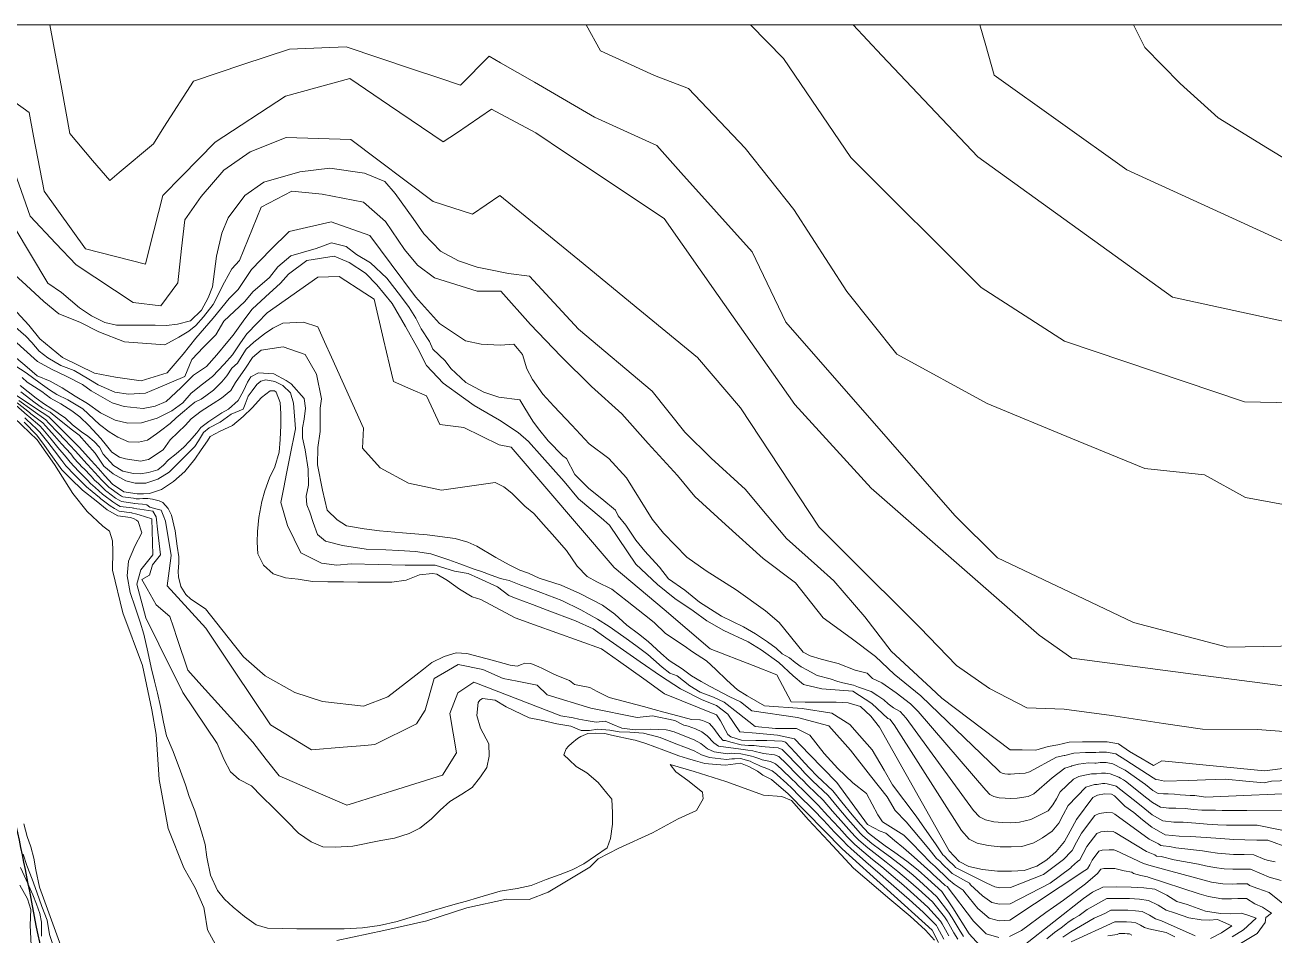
# Model space of a CAD drawing. Header units: metres. Extents: x 30 to 776, y 38 to 676.
# Drawn here: x 399 to 628.2, y 508.8 to 675.8 of the extents above; entities that cross this region are included whole.
import ezdxf

# ---------------------------------------------------------------- set-up
doc = ezdxf.new("R2010")
doc.units = ezdxf.units.M
doc.layers.add('01_Fina', color=7, linetype='Continuous')

msp = doc.modelspace()

# ---------------------------------------------------------------- linework, layer by layer
msp.add_spline([(106.83, 675.61), (108.32, 665.3), (106.86, 656.36), (102.39, 646.03), (99, 639.25), (96.74, 623.58), (93.18, 609.64), (93.18, 600.18), (98.44, 591.5), (101.1, 585.98), (102.04, 577.46), (110.54, 567.2), (115.45, 554.23), (129.88, 544.16), (140.15, 529.47), (156.19, 509.83), (198.01, 500.83), (221.73, 503.7), (238, 515.67), (252.42, 520.15), (281.11, 538.63), (291.8, 551.68), (297.51, 566.91), (300.12, 587.55), (316.29, 606.6), (331.97, 613.25), (351.68, 610.4), (367.6, 598.06), (374.49, 580.98), (389.77, 552.31), (401.1, 510.24), (407.2, 487.78), (408.99, 484.8), (414.2, 484.65), (424.03, 484.65), (456.85, 473.39), (460.88, 470.71), (472.98, 472.65), (479.56, 474.44), (492.86, 470.56), (502.87, 478.32), (512.31, 493.41), (527.25, 500.43), (541.15, 492.96), (559.78, 474.2), (591.84, 430.24), (601.45, 418), (617.45, 400.82), (669.82, 363.98), (715.45, 331.77), (775.7, 289.92)], degree=3)
msp.add_open_spline([(266.47, 381.99), (266.25, 378.78), (265.67, 370.44), (283.7, 370.4), (300.54, 377.02), (337.26, 396.12), (375.66, 391.89), (415.26, 389.76), (422.08, 403.55), (424.25, 416.73), (440.56, 420.36), (451.77, 425.48), (463.31, 429.74), (466.61, 437.98), (465.53, 445.21), (462.28, 448.53), (460.24, 449.92), (459.27, 450.52), (459.26, 450.52), (459.25, 450.53), (459.24, 450.54), (459.19, 450.57), (459.14, 450.6), (459.1, 450.63), (458.29, 450.75), (457.46, 450.86), (456.03, 451.24), (455.42, 451.42), (454.51, 451.74), (454.2, 451.85), (453.59, 452.08), (453.29, 452.2), (452.64, 452.48), (452.3, 452.63), (451.49, 453.02), (451.02, 453.26), (449.47, 454.1), (448.55, 454.69), (447.04, 455.73), (446.44, 456.17), (445.63, 456.79), (445.36, 457), (445.05, 457.24), (444.95, 457.31), (444.8, 457.43), (444.74, 457.47), (444.57, 457.6), (444.47, 457.67), (444.25, 457.84), (444.13, 457.92), (443.81, 458.14), (443.6, 458.28), (443.14, 458.58), (442.89, 458.74), (441.21, 459.75), (439.63, 460.52), (436.13, 461.9), (434.22, 462.51), (430.56, 463.43), (428.84, 463.78), (426.2, 464.22), (425.31, 464.36), (423.97, 464.53), (423.52, 464.59), (422.84, 464.67), (422.61, 464.69), (422.16, 464.74), (421.93, 464.76), (421.45, 464.81), (421.21, 464.84), (420.63, 464.89), (420.32, 464.91), (419.43, 464.97), (418.94, 464.98), (418.24, 464.97), (417.98, 464.95), (417.6, 464.92), (417.48, 464.91), (417.28, 464.89), (417.22, 464.88), (417.12, 464.87), (417.08, 464.86), (417.02, 464.85), (416.97, 464.84), (416.83, 464.82), (416.73, 464.81), (416.33, 464.75), (415.96, 464.69), (415.02, 464.56), (414.45, 464.48), (413.05, 464.35), (412.24, 464.29), (410.65, 464.28), (409.98, 464.29), (408.49, 464.39), (407.68, 464.48), (405.89, 464.79), (404.93, 465), (402.87, 465.63), (401.77, 466.04), (400.05, 466.87), (399.45, 467.19), (398.56, 467.73), (398.26, 467.92), (397.67, 468.31), (397.37, 468.52), (396.74, 468.98), (396.41, 469.24), (395.04, 470.37), (394.17, 471.26), (392.71, 472.93), (392.12, 473.72), (390.99, 475.41), (390.51, 476.27), (389.74, 477.75), (389.45, 478.38), (389.06, 479.29), (388.93, 479.61), (388.76, 480.03), (388.71, 480.16), (388.62, 480.39), (388.58, 480.49), (387.19, 484.07), (386.08, 487.44), (384.21, 493.92), (383.45, 497.02), (382.52, 501.27), (382.25, 502.52), (381.75, 504.97), (381.51, 506.17), (380.91, 509.27), (380.54, 511.16), (379.42, 517), (378.65, 520.87), (376.99, 528.25), (376.08, 531.75), (374.52, 536.69), (373.96, 538.3), (373.07, 540.61), (372.76, 541.36), (372.29, 542.46), (372.13, 542.82), (371.8, 543.53), (371.64, 543.88), (371.23, 544.72), (370.98, 545.22), (369.81, 547.5), (368.73, 549.41), (366.33, 553.52), (365.01, 555.72), (362.24, 560.48), (360.8, 563.05), (358.74, 567.11), (358.11, 568.44), (357.18, 570.5), (356.88, 571.2), (356.43, 572.27), (356.28, 572.63), (355.99, 573.36), (355.85, 573.73), (355.54, 574.52), (355.39, 574.94), (355, 575.98), (354.79, 576.6), (354.07, 578.67), (353.63, 580.01), (352.84, 582.38), (352.48, 583.4), (351.84, 585.1), (351.56, 585.77), (351.21, 586.49), (351.11, 586.68), (350.94, 586.98), (350.87, 587.1), (350.79, 587.23), (350.76, 587.27), (350.67, 587.39), (350.62, 587.47), (350.33, 587.83), (350.02, 588.17), (349.1, 589.02), (348.43, 589.54), (346.82, 590.58), (345.88, 591.09), (344.32, 591.81), (343.75, 592.04), (342.06, 592.68), (340.95, 593), (338.89, 593.45), (337.94, 593.56), (336.71, 593.61), (336.34, 593.6), (335.65, 593.56), (335.34, 593.53), (334.91, 593.46), (334.76, 593.43), (334.05, 593.29), (333.41, 593.1), (331.95, 592.55), (331.13, 592.17), (329.78, 591.45), (329.32, 591.18), (328.36, 590.6), (327.86, 590.28), (326.78, 589.56), (326.23, 589.17), (324.75, 588.06), (323.86, 587.32), (322.31, 585.88), (321.63, 585.17), (320.54, 583.86), (320.11, 583.26), (319.62, 582.44), (319.48, 582.17), (319.31, 581.82), (319.27, 581.71), (319.21, 581.56), (319.19, 581.52), (319.16, 581.43), (319.15, 581.39), (319.12, 581.29), (319.1, 581.23), (319.01, 580.92), (318.93, 580.54), (318.75, 579.52), (318.67, 578.88), (318.52, 577.34), (318.45, 576.44), (318.31, 574.42), (318.24, 573.28), (318.07, 570.8), (317.97, 569.45), (317.75, 567.26), (317.66, 566.5), (317.5, 565.33), (317.44, 564.93), (317.32, 564.12), (317.25, 563.71), (317.09, 562.77), (316.99, 562.25), (316.72, 560.86), (316.52, 559.99), (316.05, 558.06), (315.75, 557), (315.02, 554.57), (314.55, 553.21), (313.13, 549.46), (312.08, 547.13), (310.32, 543.75), (309.7, 542.65), (308.41, 540.48), (307.74, 539.43), (306.17, 537.1), (305.26, 535.84), (302.38, 532.1), (300.36, 529.78), (297.28, 526.52), (296.22, 525.44), (294.61, 523.86), (294.05, 523.3), (292.4, 521.74), (291.3, 520.72), (287.3, 517.17), (284.23, 514.69), (277.64, 510.02), (274.12, 507.84), (268.42, 504.93), (266.45, 504.02), (263.39, 502.78), (262.36, 502.39), (260.78, 501.83), (260.25, 501.65), (259.18, 501.3), (258.64, 501.13), (257.68, 500.84), (257.28, 500.73), (255.39, 500.2), (254.06, 499.86), (251.73, 499.29), (250.73, 499.04), (249.1, 498.6), (248.46, 498.4), (247.78, 498.16), (247.59, 498.09), (247.39, 498), (247.34, 497.98), (247.26, 497.94), (247.23, 497.92), (247.2, 497.91), (247.18, 497.9), (247.11, 497.86), (247.03, 497.82), (246.7, 497.61), (246.32, 497.35), (245.33, 496.59), (244.72, 496.09), (243.28, 494.88), (242.46, 494.17), (240.58, 492.58), (239.52, 491.69), (237.11, 489.82), (235.76, 488.83), (233.55, 487.42), (232.86, 487), (231.4, 486.18), (230.62, 485.77), (227.77, 484.39), (225.68, 483.59), (223.64, 482.96)], degree=3, knots=[0, 0, 0, 0, 8.457916, 21.908005, 40.321818, 67.699784, 140.534808, 160.073193, 172.577083, 182.731808, 197.461184, 215.767768, 222.13609, 233.117606, 238.953051, 243.15723, 246.510578, 246.510578, 246.510578, 246.54717, 246.54717, 246.54717, 246.71093, 246.71093, 246.71093, 247.439493, 247.439493, 247.967017, 247.967017, 248.230778, 248.230778, 248.49454, 248.49454, 248.802996, 248.802996, 249.281938, 249.281938, 250.527292, 250.527292, 251.772646, 251.772646, 252.644427, 252.644427, 253.080317, 253.080317, 253.516207, 253.516207, 254.206791, 254.206791, 254.999655, 254.999655, 256.28641, 256.28641, 257.856574, 257.856574, 266.256106, 266.256106, 274.655638, 274.655638, 281.474702, 281.474702, 284.884234, 284.884234, 286.589, 286.589, 287.441383, 287.441383, 288.293766, 288.293766, 289.298256, 289.298256, 290.822215, 290.822215, 293.991667, 293.991667, 296.012171, 296.012171, 297.022423, 297.022423, 297.527549, 297.527549, 297.780112, 297.780112, 298.032675, 298.032675, 298.392654, 298.392654, 299.150681, 299.150681, 299.908708, 299.908708, 300.666735, 300.666735, 301.138877, 301.138877, 301.61102, 301.61102, 302.083162, 302.083162, 302.555304, 302.555304, 302.804261, 302.804261, 302.92874, 302.92874, 303.053218, 303.053218, 303.204007, 303.204007, 303.711114, 303.711114, 304.218221, 304.218221, 304.892209, 304.892209, 305.566196, 305.566196, 306.034587, 306.034587, 306.268782, 306.268782, 306.502977, 306.502977, 315.014653, 315.014653, 323.52633, 323.52633, 327.143868, 327.143868, 330.761405, 330.761405, 336.536415, 336.536415, 348.890851, 348.890851, 361.245287, 361.245287, 367.620976, 367.620976, 370.80882, 370.80882, 372.402742, 372.402742, 373.996664, 373.996664, 376.189092, 376.189092, 383.832415, 383.832415, 391.475738, 391.475738, 399.119062, 399.119062, 402.607105, 402.607105, 404.351127, 404.351127, 405.223137, 405.223137, 406.095148, 406.095148, 407.122732, 407.122732, 408.706455, 408.706455, 412.678259, 412.678259, 416.650064, 416.650064, 420.621869, 420.621869, 422.446856, 422.446856, 424.271843, 424.271843, 425.184336, 425.184336, 426.517506, 426.517506, 431.184787, 431.184787, 436.986742, 436.986742, 442.788697, 442.788697, 445.851479, 445.851479, 452.097522, 452.097522, 458.343565, 458.343565, 461.324979, 461.324979, 464.306393, 464.306393, 465.7971, 465.7971, 471.00605, 471.00605, 476.214999, 476.214999, 478.819474, 478.819474, 481.423949, 481.423949, 484.341277, 484.341277, 489.594957, 489.594957, 494.848636, 494.848636, 500.102315, 500.102315, 503.271257, 503.271257, 504.855728, 504.855728, 505.647963, 505.647963, 506.440198, 506.440198, 507.37534, 507.37534, 510.697751, 510.697751, 514.020161, 514.020161, 517.342571, 517.342571, 520.664982, 520.664982, 523.987392, 523.987392, 525.648597, 525.648597, 526.4792, 526.4792, 527.309802, 527.309802, 528.364513, 528.364513, 530.135866, 530.135866, 532.35736, 532.35736, 535.28134, 535.28134, 540.571235, 540.571235, 543.216182, 543.216182, 545.861129, 545.861129, 549.278898, 549.278898, 556.454124, 556.454124, 560.211085, 560.211085, 562.21417, 562.21417, 565.940817, 565.940817, 575.413604, 575.413604, 584.886391, 584.886391, 589.661248, 589.661248, 592.048676, 592.048676, 593.24239, 593.24239, 594.436104, 594.436104, 595.357752, 595.357752, 598.82306, 598.82306, 602.288368, 602.288368, 605.753675, 605.753675, 607.633354, 607.633354, 608.573193, 608.573193, 609.513033, 609.513033, 610.095211, 610.095211, 611.399122, 611.399122, 614.646762, 614.646762, 617.894402, 617.894402, 621.142042, 621.142042, 624.389682, 624.389682, 627.637322, 627.637322, 629.011108, 629.011108, 630.384893, 630.384893, 634.101456, 634.101456, 634.101456, 634.101456])
at = {"layer": '01_Fina', "color": 252, "lineweight": 9, "true_color": 0x939598}
for p, q in [((464.79, 618.12), (464.79, 618.12)), ((479.53, 601.97), (479.53, 601.97))]:
    msp.add_line(p, q, dxfattribs=at)
at = {"layer": '01_Fina', "color": 252, "linetype": 'Continuous', "lineweight": 9, "true_color": 0x939598}
for p, q in [((557.34, 548.56), (557.34, 548.56)), ((559.6, 549.81), (559.6, 549.81)), ((530.32, 541.19), (530.32, 541.19)), ((589.8, 541.75), (589.8, 541.75)), ((601.01, 540.88), (601.01, 540.88)), ((591.08, 539.82), (591.08, 539.82)), ((600.35, 539.32), (600.35, 539.32)), ((592.36, 537.89), (592.36, 537.89)), ((599.68, 537.75), (599.68, 537.75)), ((599.02, 536.19), (599.02, 536.19)), ((545.49, 529.85), (545.49, 529.85)), ((607.81, 525.19), (607.81, 525.19)), ((607.44, 523.19), (607.44, 523.19))]:
    msp.add_line(p, q, dxfattribs=at)
at = {"layer": '01_Fina', "color": 252, "lineweight": 9, "true_color": 0x939598}
for points in [[(30.01, 38), (769.1, 38), (768.66, 675.82), (29.57, 675.82), (30.01, 57.96)], [(642.42, 562.04), (619.64, 561.63), (602.38, 566.16), (590.74, 571.69), (577.42, 578.02), (569.6, 585.82), (557.37, 599.82), (538.63, 621.28), (532.41, 634.17), (519.35, 648.77), (514.93, 653.7), (503.53, 658.91), (492.5, 665.29), (486.27, 668.89), (484.17, 670.11), (478.9, 664.78), (474.79, 666.15), (470.13, 667.71), (457.92, 671.78), (447.54, 671.4), (439, 668.55), (429.95, 665.53), (424.51, 657.04), (422.58, 654.03), (416.32, 648.73), (414.56, 647.25), (411.43, 650.96), (407.27, 655.87), (405.75, 664.04), (403.55, 675.82)], [(641.23, 585.75), (622.95, 589.1), (615.43, 593.28), (604.5, 594.39), (590.89, 600), (575.52, 606.33), (558.99, 615.4), (549.77, 626.92), (540.09, 641.96), (531.13, 653.18), (520.74, 664.16), (514.53, 666.55), (504.62, 671.09), (501.98, 675.82)], [(768.8, 481.4), (753.8, 480.14), (730.91, 495.39), (699.95, 551.41), (697.53, 577.67), (698.15, 595.7), (652.34, 606.02), (622.77, 606.65), (589.71, 617.77), (574.45, 627.62), (550.52, 651.52), (538.16, 669.66), (532.12, 675.82)], [(638.55, 619.57), (609.53, 625.88), (573.83, 651.61), (556.25, 670.22), (550.96, 675.82)], [(768.78, 509.24), (762.05, 512.51), (744.85, 520.88), (738.87, 534), (735.02, 542.44), (726.79, 556.19), (723.1, 585.99), (714.58, 604.18), (711.88, 609.92), (711.76, 621.03), (703.49, 620.93), (699.95, 620.89), (695.8, 620.84), (688.47, 622.7), (674.52, 622), (666.72, 622.98), (645.93, 628.71), (613.32, 643.65), (601.19, 649.21), (576.86, 666.61), (575.31, 672.05), (574.23, 675.82)], [(768.76, 528.1), (767.04, 528.49), (759.34, 532.4), (750.04, 540.23), (740.37, 550.62), (737.31, 560.81), (735.84, 576.71), (734.25, 588.2), (719.85, 618.3), (719.46, 629.04), (714.17, 630.32), (705.69, 632.38), (693.9, 635.24), (678.38, 632.93), (656.6, 637.82), (639.23, 645.77), (626.99, 653.23), (617.93, 658.75), (610.97, 665.09), (604.48, 671.69), (602.38, 675.82)], [(632.19, 554.22), (615.69, 556.39), (591.09, 559.63), (585.1, 563.85), (554.28, 590.83), (540.24, 606.15), (526.21, 626.14), (516.28, 640.28), (498.16, 652.38), (492.72, 656.02), (484.62, 660.34), (478.16, 655.96), (475.77, 654.35), (465.92, 661.03), (458.6, 666.01), (446.83, 662.74), (433.88, 654.29), (427.78, 648.04), (424.33, 644.51), (421.88, 634.9), (421.13, 631.94), (410.12, 634.74), (402.55, 645.31), (400.61, 655.41), (399.78, 659.75), (394.02, 663.87)], [(635.69, 545.74), (625.13, 546.53), (615.08, 546.6), (607.9, 547.61), (598.34, 549.11), (589.65, 550.26), (582.83, 550.48), (575.98, 554.02), (569.95, 558.26), (563.2, 565.22), (549.61, 578.78), (544.74, 583.64), (530.32, 605.54), (522.41, 614.78), (510.09, 624.88), (501.41, 632.01), (486.15, 644.52), (481.15, 641.11), (473.89, 643.41), (458.83, 654.79), (446.93, 655.16), (440.36, 652.51), (435.52, 649.17), (431.37, 644.33), (428.32, 640.08), (427.74, 634.78), (427.06, 628.47), (423.94, 624.3), (418.87, 624.88), (408.38, 631.79), (404.69, 635.71), (399.98, 640.71), (396.74, 649.99)], [(663.06, 543.59), (626.43, 538.96), (607.59, 540.78), (606.04, 539.88), (603.99, 541.14), (601.67, 542.45), (599.65, 543.87), (597.57, 544.25), (595.38, 544.27), (593.05, 544.28), (590.56, 544.21), (588.52, 543.69), (586.72, 543.41), (584.47, 542.75), (581.98, 542.76), (579.79, 542.78), (567.25, 552.28), (565.28, 554.09), (557.93, 560.88), (553.13, 567.18), (547.42, 573.78), (544.42, 576.48), (538.71, 581.59), (533.91, 587.29), (531.21, 590.59), (524.9, 596.29), (520.1, 601.09), (514.09, 608.6), (500.58, 620), (491.58, 629.72), (487.71, 630.19), (484.42, 630.9), (481.95, 631.37), (478.55, 632.54), (475.26, 634.3), (472.21, 637.47), (470.21, 640.28), (466.93, 644.86), (465.05, 647.09), (461.29, 648.61), (454.95, 649.55), (449.44, 648.85), (442.86, 646.97), (439.34, 644.51), (436.29, 640.4), (435.11, 637.59), (434.17, 633.36), (433.44, 627.77), (432.62, 625.74), (431.38, 623.46), (429.36, 621.49), (427.02, 620.91), (425.01, 620.69), (422.89, 620.71), (420.12, 620.72), (418.06, 620.74), (415.8, 620.75), (413.66, 621.23), (411.24, 622.45), (409.02, 623.89), (407.34, 625.29), (405.69, 626.71), (403.2, 628.45), (393.99, 643.78)], [(630.89, 537.18), (627.72, 537.04), (626.36, 536.7), (623, 537.04), (619.26, 537.41), (615.61, 537.29), (612.53, 537.18), (608.07, 537.04), (606.98, 537.29), (606.47, 537.34), (605.98, 537.62), (601.01, 540.88), (599.13, 542.03), (597.47, 542.34), (596.07, 542.35), (595.46, 542.31), (595.15, 542.31), (593.6, 542.32), (591.43, 542.17), (589.8, 541.75), (589.68, 541.74), (588.27, 541.41), (583.31, 538.73), (582.52, 538.5), (580.58, 538.35), (579.83, 538.32), (579.32, 538.33), (578.77, 538.39), (578.27, 538.5), (577.91, 538.69), (577.54, 539.07), (565.06, 551.05), (563.38, 552.67), (558.46, 556.67), (555.08, 559.92), (550.62, 563.3), (545.47, 567.02), (540.37, 573.41), (534.48, 577.87), (527.51, 584.16), (521.9, 589.3), (518.76, 593.14), (513.38, 598.99), (508.5, 604.46), (502.94, 609.47), (497.3, 615.01), (491.76, 620.87), (486.33, 626.94), (481.99, 626.94), (474.17, 629.44), (471.03, 631.71), (468.64, 634.64), (465.16, 639.74), (461.15, 643.32), (453.52, 644.75), (447.98, 645.29), (442.33, 642.36), (438.4, 632.62), (436.95, 631.07), (435.64, 628.64), (433.52, 624.49), (431.76, 622.26), (430.39, 620.68), (429.07, 619.61), (427.27, 618.54), (424.66, 617.13), (417.28, 617.65), (412.57, 619.49), (409.1, 621.29), (405.21, 622.79), (402.47, 625.06), (399.26, 628.05), (395.1, 631.86)], [(635.37, 534.96), (615.63, 534.1), (613.64, 534.42), (612.76, 534.42), (611.96, 534.45), (610.97, 534.53), (609.92, 534.62), (608.77, 534.68), (607.92, 534.69), (606.9, 534.8), (605.93, 535.35), (605.24, 535.9), (604.61, 536.43), (600.85, 539.03), (600.35, 539.32), (598.61, 540.2), (597.36, 540.43), (596.28, 540.43), (595.54, 540.36), (595.31, 540.36), (594.14, 540.37), (592.3, 540.13), (591.08, 539.82), (590.99, 539.81), (589.82, 539.41), (587.45, 537.65), (584.11, 534.7), (583.05, 534.23), (581.03, 533.93), (579.87, 533.87), (578.85, 533.89), (577.75, 533.99), (576.75, 534.22), (576.03, 534.6), (575.3, 535.37), (562.86, 549.82), (561.49, 551.24), (558.85, 553.24), (556.2, 555.08), (554.53, 555.89), (553.56, 556.87), (551.31, 557.43), (548.23, 558.6), (547.25, 558.86), (545.12, 559.4), (543.1, 560.05), (541.78, 560.69), (537.36, 566.15), (534.85, 568.27), (529.48, 572.17), (523.98, 575.62), (520.47, 578.13), (516.16, 582.57), (514.11, 585.09), (509.39, 592.73), (506.14, 596.24), (502.5, 598.96), (499.32, 602.4), (496.07, 605.85), (494.02, 608.03), (492.1, 610.75), (491.1, 612.73), (490.31, 615.31), (489.38, 616.44), (488.72, 617.24), (486.2, 617.04), (482.69, 617.24), (479.84, 617.83), (475.04, 621.04), (470.67, 625.94), (466.17, 631.9), (462.26, 637.2), (455.21, 639.66), (447.46, 637.94), (444.08, 634.56), (440.57, 630.92), (438.12, 627.28), (436.45, 625.6), (433.53, 622.03), (430.35, 618.32), (428.03, 615.41), (425.12, 611.96), (420.35, 610.51), (415.64, 611.17), (411.8, 611.9), (405.9, 614.81), (401.73, 618.19), (399.74, 620.7), (393.81, 627.07)], [(630.94, 531.61), (623.19, 531.65), (618.64, 531.68), (617.44, 531.69), (616.12, 531.69), (614.92, 531.73), (613.43, 531.85), (611.86, 531.99), (610.14, 532.08), (608.86, 532.1), (607.33, 532.27), (605.88, 533.09), (604.85, 533.92), (600.94, 537.05), (600.57, 537.26), (600.02, 537.56), (599.68, 537.75), (598.09, 538.37), (597.26, 538.52), (596.5, 538.51), (595.62, 538.4), (595.47, 538.4), (594.69, 538.41), (593.18, 538.09), (592.36, 537.89), (591.37, 537.41), (588.94, 535.1), (588.25, 533.82), (587.62, 532.67), (586.72, 531.58), (584.91, 530.67), (583.58, 529.97), (581.47, 529.5), (579.91, 529.41), (578.38, 529.44), (576.74, 529.6), (575.23, 529.94), (574.15, 530.51), (573.05, 531.66), (560.67, 548.59), (559.6, 549.81), (558.39, 550.49), (557.41, 551.23), (556.58, 551.95), (555.46, 552.7), (554.25, 553.52), (551.92, 554.29), (551.01, 554.64), (549.08, 555.1), (548.12, 555.32), (546.77, 555.8), (544.38, 556.45), (543.78, 556.73), (542.6, 557.41), (541.41, 558.03), (540.31, 558.81), (539.28, 559.64), (537.96, 560.4), (536.81, 561.43), (535.25, 562.61), (533.06, 564.07), (530.85, 565.38), (526.78, 567.34), (522.75, 569.91), (520.09, 572.07), (517.1, 574.18), (515.42, 576.32), (514.68, 577.13), (512.75, 579.24), (511.06, 581.28), (509.23, 583.99), (507.85, 585.75), (507.34, 586.76), (504.85, 588.82), (502.49, 590.76), (499.87, 593.29), (498.39, 596.28), (497.71, 596.72), (495.02, 599.51), (493.23, 601.67), (492.2, 603.13), (491.37, 604.38), (490.52, 605.79), (489.79, 607.02), (485.95, 607.5), (483.19, 608.41), (479.88, 610.22), (477.14, 612.8), (476.08, 614.16), (473.84, 616.3), (473.21, 617.71), (471.71, 620.05), (470.73, 622.03), (469.5, 623.96), (467.93, 626.09), (465.42, 629.33), (462.43, 632.19), (459.84, 633.67), (457.96, 635.13), (455.24, 635.83), (452.46, 634.78), (447.81, 633.47), (445.4, 631.41), (443.87, 629.48), (440.85, 626.84), (439.35, 625.09), (435.52, 621.43), (434.04, 618.92), (431.8, 616.68), (429.64, 614.4), (428.37, 611.3), (423.46, 609.21), (421.13, 608.24), (418.04, 608.04), (415.5, 608.41), (412.45, 609.77), (410.76, 610.82), (408.06, 612.38), (405.62, 613.29), (403.22, 614.73), (401.64, 615.96), (400.3, 617.52), (399.17, 618.73), (396.87, 620.72)], [(632.92, 527.37), (625.1, 528.93), (622.84, 528.94), (621.24, 528.95), (619.48, 528.97), (617.88, 529.01), (615.9, 529.17), (613.8, 529.35), (611.51, 529.48), (609.81, 529.51), (607.76, 529.73), (605.83, 530.83), (604.45, 531.93), (603.18, 532.99), (599.19, 536.09), (599.02, 536.19), (597.57, 536.53), (597.15, 536.61), (596.72, 536.6), (595.7, 536.45), (595.24, 536.45), (593.64, 535.95), (590.42, 532.55), (589.51, 530.84), (588.67, 529.31), (587.48, 527.86), (585.71, 526.64), (584.12, 525.71), (581.92, 525.07), (579.94, 524.96), (577.92, 524.99), (575.72, 525.21), (573.71, 525.67), (572.27, 526.41), (570.81, 527.96), (558.47, 547.35), (557.7, 548.39), (557.34, 548.56), (554.4, 551.29), (550.88, 553.54), (545.24, 553.98), (541.84, 554.77), (539.95, 556.35), (537.3, 558.83), (534.06, 561.16), (531.68, 562.6), (527.26, 564.69), (524.1, 566.43), (521.62, 568.32), (518.26, 570.53), (515.06, 573.13), (511.11, 576.84), (506.24, 584.01), (504.7, 585.39), (500.59, 588.83), (497.95, 592.06), (493.88, 596.56), (491.38, 599.36), (489.52, 601.05), (486.09, 603.26), (481.43, 605.99), (479.49, 607.37), (475.74, 610.05), (472.66, 613.29), (471.12, 616.42), (468.83, 620.49), (466.38, 624.71), (463.57, 628.11), (461.48, 630.28), (458.52, 632.21), (455.72, 633.39), (450.72, 632.59), (447.38, 630.07), (445.92, 628.43), (443.15, 625.9), (440.68, 623.63), (439.36, 621.86), (437.21, 618.9), (436.26, 617.7), (434.24, 615.3), (432.34, 613.15), (429.94, 611.57), (427.62, 609.21), (424.93, 606.72), (422.91, 605.88), (420.69, 605.45), (417.21, 605.77), (414.99, 606.44), (411.15, 608.69), (409.56, 609.84), (406.55, 611.35), (403.86, 612.65), (401.33, 614.04), (396.92, 618.06)], [(631.03, 524.73), (627.04, 526.21), (625.04, 526.22), (622.84, 526.24), (620.83, 526.3), (618.37, 526.5), (615.74, 526.72), (612.88, 526.88), (610.75, 526.92), (608.19, 527.19), (605.78, 528.57), (604.05, 529.94), (602.47, 531.27), (600.79, 532.46), (598.91, 534.32), (598.36, 534.62), (597.05, 534.7), (595.78, 534.49), (594.92, 534.02), (591.91, 530), (590.77, 527.86), (589.72, 525.95), (588.23, 524.14), (586.51, 522.61), (584.65, 521.44), (582.36, 520.65), (579.98, 520.5), (577.45, 520.54), (574.7, 520.81), (572.19, 521.39), (570.39, 522.32), (568.56, 524.25), (555.81, 546.96), (554.21, 548.98), (552.28, 550.72), (550.07, 551.43), (547.83, 551.51), (544.88, 551.53), (542.18, 551.55), (539.57, 551.57), (536.93, 556.57), (532.64, 558.25), (524.71, 561.35), (516.26, 568.51), (507.11, 576.25), (488.21, 598.33), (486.01, 598.73), (479.53, 601.97), (475.11, 602.52), (473.95, 605.03), (472.7, 607.74), (469.81, 608.99), (466.61, 610.37), (465.89, 613.42), (464.79, 618.12), (463.06, 625.5), (461.35, 626.62), (456.67, 629.68), (452.76, 629.52), (443.47, 622.99), (441.66, 621.13), (439.75, 619.16), (438.56, 617.51), (437.1, 615.3), (435.58, 613.56), (433.44, 611.33), (431.56, 609.87), (429.52, 608.27), (427.99, 606.47), (425.97, 605.03), (423.24, 603.67), (420.37, 602.81), (417.9, 602.76), (415.56, 603.27), (412.88, 604.64), (410.49, 606.36), (408.24, 607.69), (405.87, 609.23), (403.61, 610.43), (401.27, 611.43), (399.41, 613.01), (397.48, 614.64)], [(628.4, 522.24), (627.18, 522.49), (626.49, 522.64), (624.46, 523.54), (622.7, 523.55), (622.47, 523.56), (621.01, 523.6), (620.72, 523.58), (619.25, 523.67), (617.81, 523.84), (616.17, 524.07), (615.04, 524.25), (610.17, 524.82), (609.01, 525.06), (607.81, 525.19), (607.42, 525.24), (606.95, 525.51), (605.27, 526.36), (598.99, 530.98), (598.51, 531.22), (597.35, 531.28), (596.08, 531.12), (595.29, 530.73), (592.88, 527.52), (591.96, 525.81), (591.12, 524.28), (590.81, 523.99), (589.74, 522.86), (589.56, 522.64), (589.33, 522.49), (585.88, 519.88), (579.81, 517.5), (577.86, 517.48), (576.93, 517.67), (575.48, 518.33), (571.19, 520.46), (569.76, 521.21), (569.54, 521.41), (568.36, 522.62), (567.71, 523.29), (567.42, 523.54), (566.18, 525.35), (564.78, 527.39), (563.64, 529.02), (562.55, 530.6), (558.16, 536.37), (556.63, 539.06), (554.47, 542.79), (552.15, 545.41), (550.32, 547.46), (547.06, 549.53), (541.62, 550.4), (534.72, 550.84), (531.53, 552.72), (529.74, 553.78), (527.8, 555.59), (525.74, 557.5), (524.04, 559.09), (521.49, 560.8), (519.93, 561.85), (516.54, 564.12), (514.46, 566.13), (512.68, 567.53), (509.47, 570.06), (506.67, 572.26), (503.96, 573.64), (502.16, 574.57), (500.32, 576.52), (498.36, 579.39), (495.72, 582.37), (494.16, 584.13), (492.36, 586.16), (490.74, 587.5), (488.32, 589.88), (486.9, 591.08), (485.26, 591.84), (475.43, 590.44), (469.37, 591.73), (464.17, 594.51), (460.95, 598.14), (461.13, 601.82), (455.26, 614.85), (453.99, 617.68), (452.76, 620.41), (450.1, 621.25), (446.35, 621.07), (444.47, 620.16), (442.94, 619.15), (440.98, 617.63), (439.58, 616.3), (438.88, 615.15), (437.98, 613.75), (436.94, 612.86), (436.03, 611.45), (435.11, 610.3), (433.62, 608.81), (432.21, 607.74), (431.33, 607.13), (430.18, 606.6), (429.15, 605.72), (428.27, 604.99), (426.74, 603.7), (425.63, 602.67), (423.91, 601.33), (423.15, 600.76), (421.51, 599.61), (419.86, 599.23), (418.03, 599.34), (416.08, 600.15), (414.44, 601.14), (412.72, 602.47), (409.64, 605.36), (406.87, 607.01), (404.85, 608), (403.54, 608.88), (401.79, 610.08), (399.24, 612), (397.18, 613.32)], [(629.49, 518.83), (627.28, 519.4), (625.88, 520), (623.88, 520.86), (622.57, 520.87), (622.39, 520.88), (621.18, 520.89), (620.6, 520.86), (619.03, 520.93), (617.26, 521.18), (615.59, 521.5), (614.34, 521.78), (609.86, 522.59), (607.44, 523.19), (606.64, 523.29), (606.28, 523.49), (604.76, 524.15), (599.06, 527.64), (598.66, 527.82), (597.65, 527.87), (596.37, 527.74), (595.65, 527.45), (593.85, 525.04), (593.16, 523.76), (592.53, 522.61), (592.13, 522.31), (591.03, 521.31), (590.89, 521.15), (587.12, 518.32), (579.76, 514.5), (577.81, 514.43), (576.41, 514.79), (574.67, 516), (572.51, 518.01), (572.31, 518.3), (569.12, 520.1), (568.69, 520.49), (567.43, 521.74), (566.85, 522.33), (566.28, 522.84), (564.84, 524.59), (563.24, 526.53), (561.94, 528.06), (560.7, 529.56), (558.66, 531.63), (557.18, 534.18), (554.16, 538.03), (550.47, 542.7), (546.49, 547.18), (540.75, 548.7), (532.38, 549.93), (530.3, 551.6), (528.36, 552.53), (524.75, 554.38), (523.08, 555.31), (521.33, 556.35), (519.58, 557.62), (517.2, 559.19), (515.67, 560.53), (513.33, 562.64), (511.55, 564.09), (509.43, 565.69), (507.22, 567.71), (504.99, 569.31), (500.82, 571.5), (497.4, 572.99), (493.38, 574.29), (491.41, 575.18), (489.78, 575.78), (487.84, 576.74), (485.38, 578.09), (481.92, 580.17), (480.28, 580.88), (477.94, 581.58), (472.79, 582.26), (468.25, 582.59), (464.08, 583), (461.26, 583.33), (458.02, 583.89), (456.27, 584.97), (454.45, 586.75), (453.63, 590.46), (452.7, 595.11), (452.77, 598.27), (453.15, 601.2), (453.18, 605.48), (453.41, 607.2), (452.51, 611.74), (450.43, 615.31), (446.41, 616.75), (442.36, 616.12), (440.76, 614.78), (439.5, 612.81), (437.66, 610.21), (436.81, 608.76), (435.06, 607.34), (433.57, 606.34), (431.34, 604.93), (429.52, 603.52), (428.44, 602.4), (425.65, 599.65), (424.4, 597.85), (421.69, 596.07), (420.2, 595.77), (417.49, 596.18), (416.37, 596.47), (414.96, 597.4), (413.95, 598.63), (412.91, 599.93), (410.75, 602.28), (409.11, 603.92), (407.63, 605), (405.58, 606.3), (403.72, 607.3), (402.12, 608.53), (399.41, 610.28), (398.5, 611.14)], [(630.99, 513.63), (627.31, 516.59), (625.19, 517.35), (623.7, 517.88), (623.31, 518.18), (622.43, 518.19), (621.36, 518.19), (620.49, 518.14), (618.8, 518.2), (616.7, 518.52), (605.61, 521.48), (604.24, 521.94), (599.14, 524.3), (598.81, 524.42), (597.95, 524.45), (596.66, 524.36), (596.02, 524.16), (594.81, 522.56), (594.36, 521.7), (593.93, 520.94), (593.46, 520.63), (579.71, 511.5), (577.76, 511.38), (575.9, 511.92), (573.85, 513.67), (571.42, 516.61), (571.12, 517.05), (569.5, 518.16), (568.48, 518.98), (567.84, 519.57), (566.51, 520.86), (566, 521.37), (565.14, 522.13), (563.49, 523.84), (561.7, 525.67), (560.23, 527.1), (556.36, 529.54), (555.47, 530.87), (553.4, 534.79), (550.89, 536.7), (548.14, 539.37), (545.64, 542.13), (542.99, 545.45), (540.57, 546.67), (536.72, 546.72), (533, 547.04), (529.81, 549.56), (527.29, 551.55), (525.31, 552.48), (522.89, 553.37), (520.97, 554.51), (518.66, 556.39), (517.33, 556.84), (515.91, 557.98), (514.35, 559.36), (513.32, 560.29), (511.08, 561.96), (509.3, 563.2), (507.84, 564.27), (506.2, 565.44), (504.07, 566.79), (500.99, 568.47), (497.51, 570.18), (493.63, 571.67), (491.04, 572.63), (489.97, 572.99), (487.84, 573.84), (486.73, 574.12), (486.06, 574.27), (484.56, 574.84), (482.79, 575.51), (481.44, 575.94), (478.8, 576.93), (476.76, 577.65), (473.46, 578.75), (470.68, 579.21), (467.59, 579.39), (465.24, 579.46), (461.61, 579.64), (457.26, 580.28), (454.13, 581.1), (452.71, 582.31), (451.92, 584.51), (451.25, 586.4), (450.75, 587.75), (450.61, 589.32), (451.04, 591.34), (451, 594.32), (450.4, 597.87), (449.93, 600.04), (449.93, 601.85), (450.22, 603.49), (450.5, 605.48), (450.25, 607.29), (447.83, 609.93), (446.91, 610.57), (444.67, 611.82), (441.86, 612), (440.44, 611.21), (439.87, 610.25), (439.08, 608.69), (438.16, 606.91), (436.38, 605.31), (435.14, 604.64), (432.74, 603.02), (431.31, 601.97), (430.53, 600.95), (429.19, 599.46), (428.19, 598.36), (426.74, 597.09), (425.36, 596), (424.42, 595), (423.37, 594.2), (421.7, 593.66), (420.16, 593.44), (418.94, 593.51), (416.97, 593.91), (415.26, 594.96), (413.37, 597.07), (412.66, 598.34), (411.7, 599.35), (410.56, 600.35), (409.4, 601.13), (407.75, 602.42), (406.48, 603.68), (405.1, 604.59), (403.78, 605.48), (402.58, 606.24), (401.04, 607.35), (398.11, 609.64)], [(398.23, 608.47), (399.29, 607.67), (400.64, 606.66), (402.21, 605.48), (403.65, 604.73), (405.07, 603.6), (407.72, 601.48), (408.94, 600.51), (410.34, 598.95), (411.89, 597.23), (413.51, 594.82), (415.19, 593.42), (417.55, 592.14), (419.25, 591.72), (421.2, 591.72), (423.4, 592.44), (425.45, 593.74), (425.94, 594.22), (426.79, 595.06), (427.43, 595.69), (428.13, 596.39), (429.04, 597.29), (430.21, 598.45), (430.87, 599.52), (431.8, 601), (432.82, 601.87), (434.83, 602.89), (436.87, 604.41), (439.07, 605.28), (439.44, 606.25), (439.98, 607.68), (440.69, 608.66), (441.53, 609.83), (442.31, 610.46), (443.18, 610.68), (444.85, 610.4), (446.31, 609.66), (447.72, 608.29), (448.27, 606.39), (448.66, 601.7), (447.63, 596.55), (447.02, 593.47), (446.5, 590.91), (445.95, 588.15), (447.17, 583.96), (449.64, 578.91), (453.4, 577.03), (456.24, 576.66), (458.85, 576.9), (468.79, 576.66), (474.29, 576.65), (477.85, 575.55), (480.31, 575.17), (482.22, 574.29), (485.71, 572.68), (487.79, 571.1), (488.82, 570.69), (492.16, 569.44), (494.81, 568.44), (500.03, 566.48), (503.25, 564.97), (505.58, 563.34), (507.6, 561.93), (511.86, 558.96), (515.59, 556.36), (519.3, 553.99), (523.23, 551.94), (525.9, 550.95), (527.94, 549.34), (530.14, 546.11), (533.14, 545.82), (537.08, 545.49), (540.22, 544.78), (542.9, 541.99), (547.94, 536.79), (553.57, 529.11), (555.89, 527.88), (556.98, 527.47), (558.52, 526.14), (560.17, 524.81), (562.15, 523.08), (564, 521.42), (565.14, 520.41), (565.59, 519.99), (566.99, 518.66), (567.84, 517.87), (568.2, 517.68), (573.04, 511.34), (575.38, 509.04), (577.71, 508.33)], [(574.87, 506.17), (572.22, 509.01), (569.23, 513.8), (567.2, 516.76), (564.67, 519.11), (562.86, 520.72), (560.8, 522.33), (558.63, 523.94), (556.82, 525.19), (555.13, 526.43), (553.76, 527.46), (552.23, 529.15), (550.78, 530.86), (548.88, 533.2), (547.24, 535.29), (544.37, 537.95), (542.92, 539.44), (542.1, 540.36), (540.41, 542.26), (538.57, 544.17), (537.93, 544.4), (535.11, 544.49), (533.08, 544.5), (530.45, 544.57), (528.49, 545.18), (527.96, 545.58), (526.62, 548.1), (525.9, 549.21), (516.37, 553.07), (512.54, 555.8), (507.93, 559.1), (504.8, 561.33), (492.51, 565.74), (488.92, 566.99), (482.67, 570.37), (481.04, 570.85), (478.75, 572.27), (476.52, 573.85), (474.59, 575.04), (473.78, 575.12), (471.4, 574.93), (468.95, 573.91), (466.34, 573.53), (464.3, 573.54), (462.14, 573.56), (460.08, 573.57), (457.45, 573.59), (454.61, 573.61), (451.77, 573.65), (449.14, 574.13), (446.81, 574.35), (444.56, 575.06), (442.77, 576.69), (441.72, 578.77), (441.59, 580.88), (441.65, 582.88), (441.9, 585.42), (442.48, 588.39), (443, 590.33), (443.89, 592.7), (444.85, 594.75), (445.63, 597.4), (445.83, 599.71), (445.94, 602.31), (445.96, 604.48), (445.81, 606.54), (445.08, 608.44), (444.81, 608.65), (443.98, 608.65), (442.4, 607.42), (440.68, 605.56), (439.07, 603.98), (437.12, 602.3), (434.81, 601.26), (433.02, 600.3), (432.49, 599.52), (431.32, 597.84), (430.18, 596.12), (428.34, 593.87), (426.27, 592.01), (424.07, 590.55), (421.85, 589.83), (420.76, 589.79), (420.31, 589.77), (419.63, 589.75), (417.17, 590.11), (415.1, 591.56), (413.64, 593.07), (412.49, 594.4), (411.19, 595.88), (409.03, 598.25), (403.41, 603.87), (400.95, 605.51), (396.32, 608.63)], [(568.52, 508.62), (567.3, 510.84), (566.98, 511.35), (564.63, 513.92), (562.08, 516.25), (560.28, 517.86), (558.3, 519.56), (556.23, 521.29), (554.53, 522.66), (552.93, 524), (551.29, 525.41), (550.6, 526.07), (549.89, 526.83), (548.37, 528.47), (546.34, 530.68), (544.56, 532.65), (541.77, 535.38), (540.77, 536.39), (540.49, 536.67), (539.61, 537.52), (537.98, 539.07), (537.76, 539.32), (536.72, 540.23), (535.81, 540.63), (534.26, 540.97), (533.81, 541.11), (532.74, 541.48), (532.31, 541.65), (531.53, 541.78), (530.35, 542.03), (529.18, 542.11), (528.65, 542.15), (527.93, 542.04), (525.44, 542.4), (524.25, 542.95), (522.99, 543.96), (521.77, 544.63), (520.08, 545.31), (518.13, 546.06), (516.93, 546.4), (516.68, 546.46), (513.73, 546.56), (510.95, 546.45), (508.54, 546.76), (506.77, 547.51), (505.49, 548.05), (503.84, 547.85), (501.95, 548.17), (500.64, 548.4), (499.58, 548.68), (497.35, 549.05), (481.39, 555.19), (478.43, 553.22), (476.97, 549.43), (478.17, 542.21), (475.62, 538.13), (466.43, 535.24), (459.49, 533.06), (458.09, 532.62), (452.81, 534.9), (449.47, 536.35), (445.65, 538), (443.28, 541.02), (440.81, 544.18), (435.59, 549.98), (430.92, 555.17), (428.9, 557.42), (426.94, 563.21), (426.24, 565.29), (425.57, 567.27), (423.1, 569.42), (421.43, 572.35), (420.47, 574.03), (421.88, 574.83), (422.39, 576.71), (423.86, 578.6), (423.38, 582.71), (423.06, 585.53), (422.46, 586.58), (420.1, 586.94), (419.54, 587.01), (418.99, 587.11), (418.9, 587.15), (418.66, 587.19), (416.5, 587.47), (415.87, 587.83), (415.14, 588.27), (413.48, 589.53), (413.27, 589.7), (411.92, 590.92), (411.05, 591.67), (410.46, 592.29), (409.1, 593.7), (408.85, 593.94), (407.29, 595.58), (406.59, 596.49), (405.06, 598.3), (403.82, 599.83), (402.29, 601.65), (401.72, 602.23), (399.7, 603.95), (399.44, 604.18), (397.31, 606.02)], [(397.61, 606.46), (399.87, 604.67), (400.12, 604.47), (402.29, 602.77), (402.85, 602.21), (404.43, 600.43), (405.72, 598.95), (407.4, 597.08), (408.05, 596.28), (409.6, 594.62), (409.8, 594.43), (411.14, 593), (411.77, 592.3), (412.49, 591.64), (413.88, 590.32), (414.02, 590.21), (415.65, 589), (416.3, 588.59), (416.72, 588.35), (418.79, 588.07), (419.14, 588.02), (419.2, 587.99), (419.8, 587.93), (420.56, 587.85), (421.38, 587.77), (421.94, 587.31), (423.02, 587.02), (424.02, 586.75), (424.36, 585.87), (424.78, 584.75), (425.83, 578.47), (425.45, 575.61), (425.09, 572.89), (432.19, 565.1), (437.47, 557.25), (444.09, 547.39), (449.41, 544.13), (451.58, 542.8), (457.37, 543.27), (461.35, 543.59), (463.22, 543.74), (470.83, 547.57), (472.44, 550.04), (474.07, 555.88), (476.7, 557.4), (478.51, 558.45), (483.04, 557.52), (486.72, 555.88), (489.34, 555.37), (492.96, 554.67), (494.8, 552.88), (502.84, 550.45), (511.33, 548.7), (514.16, 549.04), (518.22, 548.19), (519.79, 547.38), (519.92, 547.34), (520.72, 547.11), (522.02, 546.61), (523.18, 546.11), (524.2, 545.34), (525.37, 544.06), (526.28, 543.46), (530.38, 542.88), (531.66, 542.7), (532.56, 542.6), (532.97, 542.49), (534.02, 542.24), (534.54, 542.14), (536.52, 541.88), (537.34, 541.54), (538.64, 540.3), (538.95, 539.95), (540.44, 538.47), (541.3, 537.59), (541.65, 537.25), (542.63, 536.24), (545.46, 533.53), (547.19, 531.52), (549.17, 529.26), (550.67, 527.6), (551.42, 526.79), (552, 526.21), (553.66, 524.81), (555.3, 523.5), (557.03, 522.17), (559.14, 520.48), (561.14, 518.81), (562.94, 517.2), (565.49, 514.86), (567.73, 512.16), (568.21, 511.4), (569.46, 509.21), (570.15, 508.03)], [(571.18, 508.52), (570.41, 509.8), (569.12, 511.97), (568.48, 512.98), (566.34, 515.81), (563.8, 518.15), (562, 519.77), (559.97, 521.41), (557.83, 523.06), (556.06, 524.34), (554.39, 525.62), (552.72, 527), (552.23, 527.51), (551.45, 528.38), (549.98, 530.06), (548.04, 532.36), (546.35, 534.41), (543.5, 537.1), (542.52, 538.1), (542.11, 538.51), (541.27, 539.41), (539.92, 540.83), (539.52, 541.28), (537.95, 542.85), (537.22, 543.14), (534.83, 543.32), (534.23, 543.37), (533.2, 543.49), (532.82, 543.55), (531.78, 543.61), (530.42, 543.72), (528.54, 544.17), (527.53, 544.48), (527.4, 544.49), (527.12, 544.52), (526.48, 545.16), (525.41, 546.72), (524.58, 547.59), (523.96, 547.91), (523.31, 548.16), (522.91, 548.27), (522.84, 548.29), (521.3, 548.37), (517.9, 549.27), (516.24, 549.71), (514.48, 550.18), (512.49, 550.71), (506.2, 552.38), (504.02, 553.52), (502.67, 554.23), (501.05, 554.55), (499.86, 554.79), (498.9, 555.48), (496.62, 556.43), (495.95, 556.71), (494.82, 557.28), (493.85, 557.76), (493.3, 558.04), (491.84, 558.63), (490.73, 558.71), (490.1, 558.45), (489.34, 558.13), (488.03, 558.32), (484.73, 559.22), (480.08, 560.49), (478.1, 560.6), (475.9, 559.91), (473.69, 558.82), (472.12, 557.6), (470.72, 556.5), (465.61, 552.52), (461.14, 550.78), (453.59, 551.67), (448.55, 553.3), (443.1, 556.38), (439.09, 559.85), (436.3, 563.38), (432.11, 568.69), (429.42, 570.43), (428.55, 571.3), (427.61, 572.75), (427.19, 574.53), (427.15, 575.54), (427.24, 577.09), (427.25, 578.19), (426.93, 580.14), (426.77, 581.6), (426.55, 582.99), (425.92, 585.84), (425.3, 587.1), (424.29, 588.16), (423.65, 588.47), (422.44, 588.8), (421.57, 588.92), (420.66, 588.92), (420.05, 588.85), (419.42, 588.87), (419.39, 588.88), (418.92, 588.95), (416.94, 589.23), (416.73, 589.35), (416.16, 589.73), (414.56, 590.88), (414.49, 590.94), (413.07, 592.35), (412.5, 592.93), (411.81, 593.7), (410.49, 595.15), (410.35, 595.3), (408.81, 596.97), (408.22, 597.66), (406.37, 599.61), (405.03, 601.04), (403.4, 602.76), (402.85, 603.32), (400.53, 604.99), (400.3, 605.17), (397.91, 606.91)], [(433.99, 507.04), (432.53, 509.73), (431.97, 513.15), (431.84, 513.86), (430.27, 517.47), (428.15, 521.14), (425.27, 528.33), (423.66, 537.37), (423.1, 545.61), (422.32, 550.14), (420.55, 558.28), (416.99, 567.93), (415.06, 575.75), (415.11, 579.23), (415.07, 581.13), (414.51, 582.91), (413.29, 583.81), (410.42, 586.53), (407.82, 589.81), (404.44, 595.16), (401.28, 599.66), (397.04, 603.71)], [(567.57, 508.03), (566.39, 510.27), (566.23, 510.53), (563.78, 512.97), (561.22, 515.29), (559.42, 516.91), (557.46, 518.63), (555.43, 520.4), (553.77, 521.82), (552.2, 523.19), (550.57, 524.62), (549.79, 525.35), (549.11, 526.06), (547.56, 527.67), (545.49, 529.85), (543.67, 531.77), (540.9, 534.53), (539.9, 535.54), (539.68, 535.75), (538.78, 536.58), (537.02, 538.19), (536.88, 538.34), (536.1, 538.91), (535.1, 539.37), (533.98, 539.8), (533.6, 539.98), (532.51, 540.47), (532.05, 540.7), (531.4, 540.87), (530.32, 541.19), (529.2, 541.15), (528.7, 541.13), (527.74, 540.99), (524.6, 541.35), (523.14, 541.85), (521.78, 542.59), (520.37, 543.15), (518.14, 544.02), (515.54, 545.02), (513.94, 545.47), (513.68, 545.55), (512.5, 545.84), (509.97, 546.01), (508.06, 546.06), (506.31, 546.38), (504.12, 546.6), (502.56, 546.36), (501.05, 546.31), (499.19, 547.11), (496.61, 547.54), (493.75, 548.23), (491.54, 548.66), (487.32, 550.67), (485.28, 551.89), (482.97, 552.21), (482.49, 551.91), (482.16, 551.45), (481.89, 549.07), (482.57, 546.74), (484.14, 543.91), (484.17, 541.62), (483.74, 539.55), (482.62, 537.83), (481.04, 535.87), (479.14, 534.66), (476.96, 533.29), (475.17, 531.74), (473.52, 530.04), (471.48, 528.39), (469.49, 527.43), (466.8, 526.6), (464.31, 526.13), (459.18, 525.13), (456.01, 524.92), (453.68, 524.98), (451.52, 525.87), (449.2, 527.48), (447.11, 529.66), (444.7, 532.1), (442.39, 534.31), (440.58, 536.15), (438.32, 537.32), (436.72, 538.74), (435.55, 540.96), (434.26, 543.95), (428, 553.29), (423.58, 562.2), (421.2, 567), (419.54, 573.2), (420.26, 575.8), (422.48, 578.6), (422.27, 585.18), (419.95, 585.92), (419.28, 586.09), (418.77, 586.24), (418.65, 586.29), (418.53, 586.3), (416.27, 586.59), (415.44, 587.07), (414.63, 587.54), (412.94, 588.86), (412.66, 589.08), (411.35, 590.2), (410.32, 591.05), (409.78, 591.59), (408.4, 592.97), (408.1, 593.25), (406.53, 594.89), (405.77, 595.91), (404.41, 597.65), (403.22, 599.23), (401.73, 601.09), (401.16, 601.68), (399.29, 603.43), (399.01, 603.69)], [(565.86, 507.83), (564.22, 509.71), (561.42, 512.27), (557.68, 515.39), (551, 521.09), (546.41, 526.01), (542.75, 529.92), (539.63, 533.47), (537.9, 534.24), (534.54, 534.47), (527.63, 536.95), (521.8, 538.83), (517.4, 540.08), (518.43, 538.74), (520.61, 537.13), (523.34, 535.03), (523.45, 533.81), (522.21, 531.65), (518.86, 530.15), (514.13, 527.53), (507.99, 524.73), (504.2, 522.81), (502.66, 521.23), (495.01, 516.65), (491.52, 515.31), (487.36, 515.36), (480.1, 513.79), (472.73, 511.42), (464.84, 509.6), (456.22, 507.81)], [(579.66, 508.5), (581.85, 509.64), (586.28, 512.92), (587.69, 513.9), (589.58, 515.2), (593.6, 518.21), (595.78, 520.08), (596.38, 520.88), (596.95, 520.98), (598.25, 521.03), (598.96, 521.02), (599.21, 520.96), (600.71, 520.58), (602.06, 520.34), (602.38, 520.07), (603.74, 519.73), (604.94, 519.47), (605.09, 519.4), (614.45, 516.37), (616.14, 515.86), (618.58, 515.46), (620.37, 515.42), (621.53, 515.49), (622.23, 515.51), (622.29, 515.5), (623.13, 515.5), (624.65, 514.5), (626.04, 513.91), (627.73, 512.8), (626.67, 512.02), (626.55, 511.08), (625.11, 509.09), (621.69, 507.06)], [(620.49, 508.46), (622.55, 509.75), (624.92, 511.91), (623.34, 512.43), (622.15, 512.82), (620.26, 512.7), (618.36, 512.72), (615.59, 513.2), (612.26, 514.37), (610.35, 514.97), (608.53, 516.11), (606.3, 517.19), (604.27, 517.45), (601.96, 517.61), (599.28, 517.63), (596.75, 517.6), (594.89, 516.66), (593.2, 515.52), (582.32, 506.93)], [(616.49, 508.15), (618.53, 509.21), (620.45, 510.5), (617.82, 511.65), (616.3, 511.55), (614.78, 511.57), (612.57, 511.95), (609.9, 512.89), (608.37, 513.36), (606.92, 514.27), (605.14, 515.14), (603.51, 515.35), (601.67, 515.47), (599.52, 515.49), (597.49, 515.47), (593.88, 513.46), (592.41, 512.38), (591.42, 511.85), (590.41, 511.15), (589.96, 510.8), (589.11, 510.13), (587.88, 509.25), (586.47, 508.11)], [(589.42, 508.39), (590.87, 509.36), (595.15, 511.86), (597.13, 512.77), (598.24, 513.33), (599.76, 513.35), (601.37, 513.34), (602.76, 513.25), (603.97, 513.09), (605.31, 512.44), (606.4, 511.75), (607.55, 511.4), (613.72, 508.63)], [(609.96, 508.47), (608.39, 509.24), (605.19, 509.91), (604.43, 510.15), (603.7, 510.61), (602.81, 511.04), (602, 511.15), (601.08, 511.21), (600, 511.21), (598.99, 511.2), (590.95, 507.52)], [(602.09, 508.77), (601.65, 508.99), (601.24, 509.04), (600.78, 509.07), (600.24, 509.08), (599.74, 509.07), (599.37, 508.88), (597.67, 508.66)]]:
    msp.add_lwpolyline(points, dxfattribs=at)
at = {"layer": '01_Fina', "color": 252, "linetype": 'Continuous', "lineweight": 9, "true_color": 0x939598}
for points in [[(398.87, 602.91), (401.18, 600.54), (402.61, 598.62), (403.76, 597), (405.77, 594.2), (407.36, 592.57), (409.6, 590.42), (412.05, 588.46), (414.12, 586.81), (416.05, 585.71), (418.4, 585.42), (419.02, 585.17), (419.48, 584.91), (419.76, 584.69), (420.48, 582.61), (419.18, 580.15), (418.03, 577.43), (417.75, 574.71), (418.31, 571.66), (419.22, 568.98), (420.14, 566.23), (420.84, 564.03), (421.54, 560.75), (422.19, 557.88), (422.79, 555.38), (423.36, 553.16), (423.89, 550.71), (424.43, 547.89), (425.01, 545.33), (426.22, 542.45), (427.55, 538.87), (428.48, 536.37), (429.11, 534.22), (430.16, 531.6), (431.4, 527.76), (432.06, 525.43), (432.39, 523.11), (433.06, 519.79), (434.31, 516.96), (435.64, 515.38), (437.22, 513.9), (439.28, 512.17), (441.44, 510.68), (443.52, 510.07), (446.22, 509.98), (448.89, 509.96), (451.9, 509.94), (455.56, 509.94), (457.57, 509.95), (460.92, 510.09), (464.04, 510.55), (467.3, 511.27), (470.65, 512.29), (474.15, 513.35), (477.94, 514.43), (480.02, 515.04), (482.06, 515.6), (484.14, 516.26), (486.2, 516.82), (489.29, 517.35), (491.86, 517.91), (494.66, 519), (497.23, 519.91), (499.43, 520.75), (501.54, 521.86), (505.81, 524.77), (506.41, 526.54), (506.78, 529.17), (506.79, 531.25), (506.69, 533.72), (505.79, 534.85), (504.18, 536.8), (502.11, 538.55), (500.16, 539.75), (498.86, 540.93), (497.89, 541.85), (498.28, 542.95), (498.75, 543.45), (499.36, 544.03), (500.4, 544.84), (500.98, 545.26), (502.29, 545.76), (503.72, 545.84), (505.38, 545.76), (506.65, 545.49), (510.62, 544.64), (510.94, 544.54), (512.95, 543.97), (516.2, 542.72), (518.96, 541.66), (520.56, 541.21), (522.02, 540.75), (523.77, 540.29), (525.81, 540.12), (527.56, 539.95), (530.28, 540.34), (531.79, 539.75), (533.38, 538.85), (534.4, 538.11), (535.99, 537.36), (539.03, 534.69), (548.97, 524.63), (565.48, 509.71), (566.62, 507.44)], [(398.82, 529.23), (399.44, 526.85), (400.07, 524.96), (400.62, 522.9), (401, 520.77), (401.7, 517.57), (407.05, 502.77)], [(398.71, 523.64), (399.37, 521.53), (400.34, 519.02), (401.19, 516.67), (402.14, 514.04), (403.08, 511.53), (403.52, 508.88), (404.23, 506.66)], [(398.22, 521.21), (399.26, 518.91), (400.45, 516.19), (401.16, 514.46), (401.72, 512.73), (402.06, 511.16), (402.05, 508.6)], [(398.07, 517.94), (399.48, 515.41), (400.07, 513.46), (399.99, 510.62), (400.18, 506.9)]]:
    msp.add_lwpolyline(points, dxfattribs=at)

doc.saveas('drawing.dxf')
